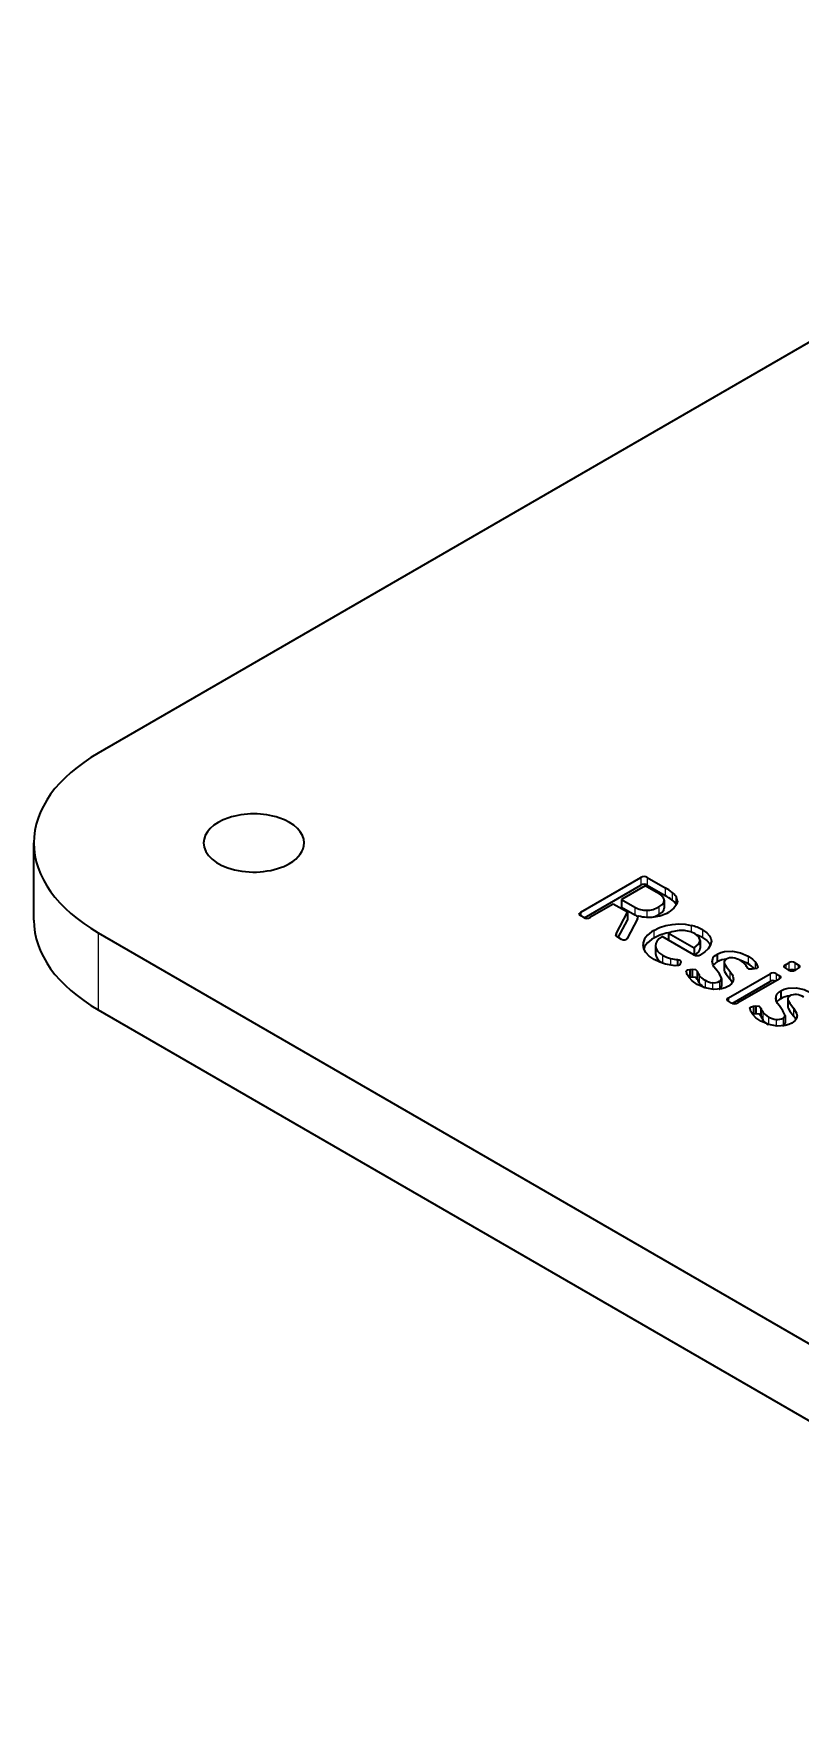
# Model space of a CAD drawing. Extents: x 319 to 941, y 145 to 775.
# Drawn here: x 729.6 to 754, y 719.9 to 773.8 of the extents above; entities that cross this region are included whole.
import ezdxf

# ---------------------------------------------------------------- set-up
doc = ezdxf.new("R2010")
doc.units = 0

msp = doc.modelspace()

# ---------------------------------------------------------------- linework, layer by layer
at = {"color": 7, "lineweight": 35}
for p, q in [((771.272, 773.824), (731.674, 750.962)), ((731.674, 745.247), (771.272, 722.385)), ((731.674, 742.797), (771.272, 719.935))]:
    msp.add_line(p, q, dxfattribs=at)
at = {"color": 7, "lineweight": 35, "ltscale": 0.061237}
msp.add_line((729.623, 745.655), (729.623, 748.104), dxfattribs=at)
at = {"color": 7, "lineweight": 35, "ltscale": 0.055302}
msp.add_line((747.026, 745.902), (748.942, 747.008), dxfattribs=at)
at = {"color": 7, "lineweight": 13, "ltscale": 0.006123}
for p, q in [((748.942, 747.008), (748.942, 746.763)), ((749.139, 747.008), (749.139, 746.763)), ((749.708, 746.68), (749.708, 746.435)), ((749.937, 746.532), (749.937, 746.287)), ((748.744, 746.064), (748.744, 745.819)), ((749.513, 746.073), (749.513, 745.828)), ((750.899, 745.342), (750.899, 745.097)), ((749.627, 744.535), (749.627, 744.29)), ((751.588, 744.307), (751.588, 744.062)), ((750.798, 743.897), (750.798, 743.652)), ((750.98, 743.74), (750.98, 743.495)), ((751.438, 743.707), (751.438, 743.462)), ((753.049, 743.946), (753.049, 743.701)), ((752.821, 742.729), (752.821, 742.484)), ((753.004, 742.572), (753.004, 742.327))]:
    msp.add_line(p, q, dxfattribs=at)
at = {"color": 7, "lineweight": 35, "ltscale": 0.016421}
for p, q in [((749.139, 747.008), (749.708, 746.68)), ((749.139, 746.763), (749.708, 746.435))]:
    msp.add_line(p, q, dxfattribs=at)
at = {"color": 7, "lineweight": 35, "ltscale": 0.05201}
msp.add_line((747.14, 745.723), (748.942, 746.763), dxfattribs=at)
at = {"color": 7, "lineweight": 35, "ltscale": 0.021864}
msp.add_line((749.077, 746.747), (748.319, 746.31), dxfattribs=at)
at = {"color": 7, "lineweight": 35, "ltscale": 0.010196}
msp.add_line((749.43, 746.543), (749.077, 746.747), dxfattribs=at)
at = {"color": 7, "lineweight": 13, "ltscale": 0.006125}
for p, q in [((750.046, 746.419), (750.046, 746.174)), ((749.349, 745.321), (749.349, 745.076)), ((752.351, 744.504), (752.351, 744.259)), ((751.766, 744.026), (751.766, 743.781)), ((753.611, 743.138), (753.611, 742.893)), ((753.79, 742.858), (753.79, 742.613)), ((753.462, 742.539), (753.462, 742.294))]:
    msp.add_line(p, q, dxfattribs=at)
at = {"color": 7, "lineweight": 13, "ltscale": 0.002855}
for p, q in [((747.026, 745.902), (747.026, 745.788)), ((753.944, 744.234), (753.944, 744.12)), ((751.732, 743.185), (751.732, 743.071))]:
    msp.add_line(p, q, dxfattribs=at)
at = {"color": 7, "lineweight": 35, "ltscale": 0.021427}
msp.add_line((748.062, 746.161), (747.319, 745.733), dxfattribs=at)
at = {"color": 7, "lineweight": 35, "ltscale": 0.013052}
msp.add_line((748.514, 745.9), (748.062, 746.161), dxfattribs=at)
at = {"color": 7, "lineweight": 35, "ltscale": 0.01932}
msp.add_line((748.155, 745.216), (748.514, 745.9), dxfattribs=at)
at = {"color": 7, "lineweight": 35, "ltscale": 0.006123}
for p, q in [((748.319, 746.31), (748.319, 746.065)), ((748.514, 745.9), (748.514, 745.655)), ((749.679, 746.281), (749.679, 746.036)), ((751.366, 744.568), (751.366, 744.323)), ((751.586, 744.322), (751.586, 744.077)), ((750.501, 744.086), (750.501, 743.841)), ((751.502, 743.792), (751.502, 743.547)), ((753.39, 743.399), (753.39, 743.154)), ((753.61, 743.154), (753.61, 742.909)), ((753.525, 742.624), (753.525, 742.379))]:
    msp.add_line(p, q, dxfattribs=at)
at = {"color": 7, "lineweight": 35, "ltscale": 0.012272}
for p, q in [((748.319, 746.31), (748.744, 746.064)), ((748.319, 746.065), (748.744, 745.819))]:
    msp.add_line(p, q, dxfattribs=at)
at = {"color": 7, "lineweight": 13, "ltscale": 0.005507}
msp.add_line((749.126, 745.967), (749.126, 745.746), dxfattribs=at)
at = {"color": 7, "lineweight": 35, "ltscale": 0.001131}
msp.add_line((750.046, 746.174), (750.069, 746.134), dxfattribs=at)
at = {"color": 7, "lineweight": 35, "ltscale": 0.00277}
msp.add_line((747.122, 745.732), (747.026, 745.788), dxfattribs=at)
at = {"color": 7, "lineweight": 35, "ltscale": 0.015738}
msp.add_line((748.221, 745.098), (748.514, 745.655), dxfattribs=at)
at = {"color": 7, "lineweight": 35, "ltscale": 0.017607}
msp.add_line((748.828, 745.694), (748.505, 745.069), dxfattribs=at)
at = {"color": 7, "lineweight": 35, "ltscale": 0.000176396}
msp.add_line((748.867, 745.79), (748.861, 745.786), dxfattribs=at)
at = {"color": 7, "lineweight": 13, "ltscale": 0.005299}
msp.add_line((750.542, 745.483), (750.542, 745.271), dxfattribs=at)
at = {"color": 7, "lineweight": 13, "ltscale": 0.061237}
msp.add_line((731.674, 745.247), (731.674, 742.797), dxfattribs=at)
at = {"color": 7, "lineweight": 35, "ltscale": 0.001672}
msp.add_line((748.155, 745.216), (748.155, 745.149), dxfattribs=at)
at = {"color": 7, "lineweight": 35, "ltscale": 0.003453}
msp.add_line((748.322, 745.039), (748.203, 745.109), dxfattribs=at)
at = {"color": 7, "lineweight": 35, "ltscale": 0.006125}
for p, q in [((749.402, 744.833), (749.402, 744.588)), ((750.82, 745.002), (750.82, 744.757)), ((750.573, 744.092), (750.573, 743.847)), ((750.732, 744.025), (750.732, 743.78)), ((752.525, 742.917), (752.525, 742.672)), ((752.597, 742.924), (752.597, 742.679)), ((752.755, 742.857), (752.755, 742.612))]:
    msp.add_line(p, q, dxfattribs=at)
at = {"color": 7, "lineweight": 35, "ltscale": 0.029212}
msp.add_line((750.627, 744.549), (749.615, 745.133), dxfattribs=at)
at = {"color": 7, "lineweight": 35, "ltscale": 0.005527}
for p, q in [((749.819, 745.236), (749.819, 745.015)), ((750.63, 744.768), (750.63, 744.547))]:
    msp.add_line(p, q, dxfattribs=at)
at = {"color": 7, "lineweight": 35, "ltscale": 0.023417}
msp.add_line((749.819, 745.236), (750.63, 744.768), dxfattribs=at)
at = {"color": 7, "lineweight": 35, "ltscale": 0.000137363}
msp.add_line((750.82, 745.002), (750.82, 745.008), dxfattribs=at)
at = {"color": 7, "lineweight": 35, "ltscale": 0.000969864}
msp.add_line((749.627, 744.29), (749.661, 744.271), dxfattribs=at)
at = {"color": 7, "lineweight": 13, "ltscale": 0.005363}
msp.add_line((749.886, 744.432), (749.886, 744.217), dxfattribs=at)
at = {"color": 7, "lineweight": 35, "ltscale": 0.004927}
msp.add_line((750.109, 744.395), (750.109, 744.198), dxfattribs=at)
at = {"color": 7, "lineweight": 35, "ltscale": 0.001128}
msp.add_line((750.211, 744.298), (750.193, 744.257), dxfattribs=at)
at = {"color": 7, "lineweight": 13, "ltscale": 0.003337}
for p, q in [((751.215, 744.413), (751.215, 744.28)), ((753.239, 743.245), (753.239, 743.111))]:
    msp.add_line(p, q, dxfattribs=at)
at = {"color": 7, "lineweight": 35, "ltscale": 0.000392338}
for p, q in [((751.586, 744.322), (751.588, 744.307)), ((751.586, 744.077), (751.588, 744.062)), ((753.61, 743.154), (753.611, 743.138))]:
    msp.add_line(p, q, dxfattribs=at)
at = {"color": 7, "lineweight": 13, "ltscale": 0.00565}
msp.add_line((752.571, 744.328), (752.571, 744.102), dxfattribs=at)
at = {"color": 7, "lineweight": 35, "ltscale": 0.002855}
for p, q in [((753.546, 744.236), (753.644, 744.293)), ((753.944, 744.12), (753.845, 744.063))]:
    msp.add_line(p, q, dxfattribs=at)
at = {"color": 7, "lineweight": 13, "ltscale": 0.002847}
msp.add_line((753.546, 744.236), (753.546, 744.122), dxfattribs=at)
at = {"color": 7, "lineweight": 13, "ltscale": 0.005704}
msp.add_line((753.644, 744.293), (753.644, 744.065), dxfattribs=at)
at = {"color": 7, "lineweight": 35, "ltscale": 0.00294}
for p, q in [((753.842, 744.293), (753.944, 744.234)), ((753.647, 744.063), (753.546, 744.122))]:
    msp.add_line(p, q, dxfattribs=at)
at = {"color": 7, "lineweight": 13, "ltscale": 0.005795}
msp.add_line((753.842, 744.293), (753.842, 744.061), dxfattribs=at)
at = {"color": 7, "lineweight": 35, "ltscale": 0.000909782}
msp.add_line((750.465, 743.834), (750.501, 743.841), dxfattribs=at)
at = {"color": 7, "lineweight": 35, "ltscale": 0.001806}
for p, q in [((750.501, 744.086), (750.573, 744.092)), ((750.501, 743.841), (750.573, 743.847))]:
    msp.add_line(p, q, dxfattribs=at)
at = {"color": 7, "lineweight": 35, "ltscale": 0.000438957}
for p, q in [((751.502, 743.792), (751.5, 743.81)), ((753.525, 742.624), (753.523, 742.641))]:
    msp.add_line(p, q, dxfattribs=at)
at = {"color": 7, "lineweight": 35, "ltscale": 0.038017}
msp.add_line((751.732, 743.185), (753.049, 743.946), dxfattribs=at)
at = {"color": 7, "lineweight": 35, "ltscale": 0.034715}
msp.add_line((751.846, 743.006), (753.049, 743.701), dxfattribs=at)
at = {"color": 7, "lineweight": 35, "ltscale": 0.038016}
msp.add_line((753.339, 743.778), (752.022, 743.018), dxfattribs=at)
at = {"color": 7, "lineweight": 35, "ltscale": 0.001814}
msp.add_line((752.555, 744.099), (752.483, 744.089), dxfattribs=at)
at = {"color": 7, "lineweight": 35, "ltscale": 0.001353}
msp.add_line((752.654, 744.194), (752.654, 744.14), dxfattribs=at)
at = {"color": 7, "lineweight": 35, "ltscale": 0.002678}
msp.add_line((753.246, 743.946), (753.339, 743.892), dxfattribs=at)
at = {"color": 7, "lineweight": 13, "ltscale": 0.005527}
msp.add_line((753.246, 743.946), (753.246, 743.724), dxfattribs=at)
at = {"color": 7, "lineweight": 13, "ltscale": 0.002849}
msp.add_line((753.339, 743.892), (753.339, 743.778), dxfattribs=at)
at = {"color": 7, "lineweight": 13, "ltscale": 0.005232}
msp.add_line((751.218, 743.663), (751.218, 743.454), dxfattribs=at)
at = {"color": 7, "lineweight": 35, "ltscale": 0.000269144}
msp.add_line((751.429, 743.457), (751.438, 743.462), dxfattribs=at)
at = {"color": 7, "lineweight": 35, "ltscale": 0.00268}
msp.add_line((751.824, 743.017), (751.732, 743.071), dxfattribs=at)
at = {"color": 7, "lineweight": 35, "ltscale": 0.000911002}
msp.add_line((752.489, 742.666), (752.525, 742.672), dxfattribs=at)
at = {"color": 7, "lineweight": 35, "ltscale": 0.001804}
for p, q in [((752.525, 742.917), (752.597, 742.924)), ((752.525, 742.672), (752.597, 742.679))]:
    msp.add_line(p, q, dxfattribs=at)
at = {"color": 7, "lineweight": 35, "ltscale": 0.000393857}
msp.add_line((753.61, 742.909), (753.611, 742.893), dxfattribs=at)
at = {"color": 7, "lineweight": 13, "ltscale": 0.005234}
msp.add_line((753.242, 742.495), (753.242, 742.285), dxfattribs=at)
at = {"color": 7, "lineweight": 35, "ltscale": 0.000268403}
msp.add_line((753.453, 742.289), (753.462, 742.294), dxfattribs=at)
at = {"color": 7, "lineweight": 35}
for points in [[(746.977, 745.845), (746.982, 745.864), (746.992, 745.877), (747.026, 745.902)], [(747.026, 745.788), (746.992, 745.813), (746.982, 745.826), (746.977, 745.845)], [(749.513, 746.073), (749.608, 746.142), (749.665, 746.217), (749.679, 746.281)], [(749.513, 745.828), (749.608, 745.897), (749.665, 745.972), (749.679, 746.036)], [(750.099, 746.256), (750.079, 746.158), (749.99, 746.029), (749.825, 745.907)], [(749.349, 745.321), (749.535, 745.412), (749.734, 745.476), (749.938, 745.515), (750.142, 745.529), (750.344, 745.518), (750.542, 745.483)], [(750.899, 745.342), (751.033, 745.249), (751.124, 745.15), (751.167, 745.065), (751.181, 744.979)], [(748.203, 745.109), (748.162, 745.14), (748.15, 745.156), (748.144, 745.181)], [(748.505, 745.069), (748.476, 745.032), (748.431, 745.014), (748.378, 745.017), (748.322, 745.039)], [(749.358, 744.4), (749.202, 744.508), (749.093, 744.624), (749.029, 744.744), (749.008, 744.866)], [(749.615, 745.133), (749.515, 745.057), (749.448, 744.977), (749.413, 744.905), (749.402, 744.833)], [(749.402, 744.833), (749.422, 744.739), (749.467, 744.665), (749.536, 744.597), (749.627, 744.535)], [(750.63, 744.768), (750.773, 744.885), (750.808, 744.943), (750.82, 745.002)], [(750.652, 744.537), (750.778, 744.647), (750.81, 744.702), (750.82, 744.757)], [(750.82, 745.008), (750.779, 745.119), (750.666, 745.214)], [(751.181, 744.979), (751.147, 744.843), (751.078, 744.741), (750.972, 744.643), (750.831, 744.549)], [(750.899, 745.097), (751.033, 745.004), (751.124, 744.905), (751.153, 744.855)], [(750.031, 744.198), (749.727, 744.252), (749.544, 744.312), (749.358, 744.4)], [(749.402, 744.588), (749.422, 744.494), (749.467, 744.42), (749.536, 744.352), (749.627, 744.29)], [(750.193, 744.257), (750.171, 744.225), (750.136, 744.205), (750.031, 744.198)], [(751.321, 744.091), (751.264, 744.17), (751.224, 744.251), (751.206, 744.348)], [(751.366, 744.568), (751.479, 744.62), (751.6, 744.652), (751.854, 744.663), (752.112, 744.609), (752.351, 744.504)], [(751.651, 744.41), (751.606, 744.375), (751.586, 744.322)], [(751.588, 744.307), (751.6, 744.265), (751.651, 744.175), (751.766, 744.026)], [(752.351, 744.504), (752.486, 744.414), (752.571, 744.328)], [(753.496, 744.179), (753.502, 744.198), (753.511, 744.211), (753.546, 744.236)], [(753.944, 744.234), (753.978, 744.209), (753.988, 744.196), (753.993, 744.177)], [(750.383, 744.016), (750.385, 744.03), (750.405, 744.054), (750.43, 744.068), (750.501, 744.086)], [(750.732, 743.607), (750.573, 743.717), (750.473, 743.824), (750.415, 743.919), (750.387, 743.996)], [(750.573, 744.092), (750.676, 744.081), (750.732, 744.025)], [(750.573, 743.847), (750.676, 743.836), (750.732, 743.78)], [(751.5, 743.81), (751.437, 743.941), (751.321, 744.091)], [(751.588, 744.062), (751.6, 744.02), (751.651, 743.93), (751.766, 743.781)], [(751.876, 743.705), (751.825, 743.626), (751.723, 743.55)], [(751.766, 744.026), (751.839, 743.92), (751.865, 743.867), (751.885, 743.769)], [(752.483, 744.089), (752.384, 744.094), (752.318, 744.146)], [(752.663, 744.165), (752.659, 744.149), (752.648, 744.134), (752.626, 744.119), (752.555, 744.099)], [(753.339, 743.892), (753.373, 743.867), (753.383, 743.854), (753.388, 743.835)], [(753.388, 743.835), (753.383, 743.816), (753.373, 743.803), (753.339, 743.778)], [(753.546, 744.122), (753.511, 744.147), (753.502, 744.16), (753.496, 744.179)], [(753.993, 744.177), (753.988, 744.158), (753.978, 744.145), (753.944, 744.12)], [(751.723, 743.55), (751.62, 743.502), (751.505, 743.469), (751.253, 743.451), (750.988, 743.497), (750.732, 743.607)], [(751.682, 743.128), (751.688, 743.147), (751.697, 743.16), (751.732, 743.185)], [(751.732, 743.071), (751.697, 743.096), (751.688, 743.109), (751.682, 743.128)], [(753.345, 742.922), (753.288, 743.001), (753.248, 743.082), (753.23, 743.18)], [(753.39, 743.399), (753.502, 743.452), (753.624, 743.484), (753.878, 743.494), (754.135, 743.441), (754.375, 743.335)], [(753.675, 743.242), (753.63, 743.206), (753.61, 743.154)], [(753.611, 743.138), (753.624, 743.097), (753.674, 743.007), (753.79, 742.858)], [(752.406, 742.848), (752.409, 742.862), (752.429, 742.886), (752.454, 742.899), (752.525, 742.917)], [(752.755, 742.439), (752.597, 742.549), (752.497, 742.655), (752.438, 742.751), (752.411, 742.827)], [(752.597, 742.924), (752.7, 742.913), (752.755, 742.857)], [(752.597, 742.679), (752.7, 742.668), (752.755, 742.612)], [(753.523, 742.641), (753.46, 742.773), (753.345, 742.922)], [(753.611, 742.893), (753.624, 742.852), (753.674, 742.762), (753.79, 742.613)], [(753.79, 742.858), (753.863, 742.752), (753.888, 742.699), (753.909, 742.6)], [(753.746, 742.381), (753.644, 742.334), (753.529, 742.301), (753.276, 742.283), (753.012, 742.329), (752.755, 742.439)], [(753.899, 742.537), (753.849, 742.457), (753.746, 742.381)]]:
    msp.add_lwpolyline(points, dxfattribs=at)
for centre, radius, start, end in [((749.041, 746.853), 0.184, 57.5991, 122.4009), ((749.041, 746.608), 0.184, 57.5991, 122.4009), ((748.825, 745.443), 1.255, 53.2035, 61.1894), ((749.361, 746.169), 0.352, 36.2222, 52.3151), ((749.514, 746.276), 0.165, 1.5875, 37.7093), ((748.711, 744.873), 2.063, 53.5451, 61.119), ((748.711, 744.628), 2.063, 53.5451, 61.119), ((749.642, 746.135), 0.494, 35.0497, 53.3738), ((749.802, 746.249), 0.297, 1.3144, 34.7446), ((749.109, 746.697), 0.73, 240.0383, 271.3301), ((749.11, 746.451), 0.729, 239.9393, 249.6095), ((749.12, 746.748), 0.782, 270.4568, 300.2315), ((749.115, 746.515), 0.794, 286.3466, 300.1322), ((749.217, 746.99), 1.243, 276.713, 299.3005), ((749.642, 745.89), 0.494, 35.0497, 53.3738), ((747.221, 745.888), 0.184, 237.6269, 302.4698), ((748.471, 745.879), 0.402, 332.7427, 343.1083), ((748.899, 745.764), 0.044, 150.1253, 182.9848), ((749.194, 746.958), 1.214, 254.3701, 277.9678), ((749.739, 744.595), 0.824, 118.2619, 141.569), ((750.236, 744.243), 1.077, 88.1645, 112.7918), ((750.26, 744.477), 0.842, 61.1736, 89.2742), ((750.233, 744.172), 1.346, 60.3277, 76.7437), ((748.209, 745.179), 0.0658, 146.3838, 178.1905), ((749.409, 744.856), 0.401, 141.4329, 178.6463), ((749.463, 744.582), 0.462, 142.807, 159.7046), ((749.739, 744.35), 0.824, 118.2619, 141.569), ((750.117, 743.72), 1.559, 98.379, 119.5297), ((750.259, 743.984), 1.284, 60.0934, 69.5461), ((750.095, 745.334), 0.926, 239.6509, 256.9509), ((750.267, 746.009), 1.622, 256.4237, 264.4136), ((750.155, 744.328), 0.0636, 331.8848, 358.081), ((750.723, 744.72), 0.197, 240.8582, 272.2091), ((750.734, 744.727), 0.203, 269.043, 298.5089), ((751.439, 744.349), 0.233, 163.9063, 180.1018), ((751.548, 743.972), 0.394, 117.318, 141.6788), ((751.734, 743.674), 0.745, 95.5175, 119.5192), ((751.818, 744.114), 0.34, 81.5204, 119.3616), ((751.796, 743.858), 0.597, 59.7437, 83.0609), ((751.858, 743.914), 0.518, 40.6103, 62.5972), ((751.74, 743.193), 1.229, 60.1834, 72.1956), ((751.733, 743.84), 0.66, 27.6178, 38.4257), ((751.986, 743.56), 0.788, 43.299, 62.3655), ((751.982, 743.87), 0.746, 25.7843, 37.8765), ((753.743, 744.138), 0.184, 57.5991, 122.4009), ((750.435, 744.017), 0.0521, 181.1469, 204.5709), ((751.498, 744.342), 0.829, 202.4596, 212.3963), ((751.498, 744.097), 0.829, 202.4596, 212.3963), ((751.272, 744.235), 0.575, 239.466, 264.5966), ((751.262, 744.024), 0.363, 263.1377, 299.127), ((751.188, 743.303), 0.75, 28.0223, 39.5987), ((751.67, 743.769), 0.215, 342.8986, 0.0472), ((752.605, 744.163), 0.0577, 2.3747, 32.965), ((753.147, 743.79), 0.184, 57.5579, 122.4421), ((753.147, 743.547), 0.182, 65.1562, 122.6528), ((753.746, 744.219), 0.184, 237.5302, 302.3731), ((753.743, 743.896), 0.18, 61.6576, 117.215), ((751.189, 743.932), 0.481, 215.5293, 242.3464), ((753.462, 743.18), 0.233, 163.9063, 180.1018), ((753.571, 742.803), 0.394, 117.318, 141.6788), ((753.757, 742.506), 0.745, 95.5175, 119.5192), ((753.841, 742.946), 0.34, 81.5204, 119.3616), ((753.819, 742.69), 0.597, 59.7437, 83.0609), ((751.923, 743.173), 0.184, 237.6269, 302.4698), ((752.458, 742.849), 0.0521, 181.1469, 204.5709), ((753.522, 743.173), 0.829, 202.4596, 212.3963), ((753.522, 742.928), 0.829, 202.4596, 212.3963), ((753.212, 742.134), 0.75, 28.0223, 39.5987), ((753.694, 742.6), 0.215, 342.8986, 0.0472), ((753.212, 742.763), 0.481, 215.5293, 242.3464), ((753.296, 743.067), 0.575, 239.466, 264.5966), ((753.285, 742.856), 0.363, 263.1377, 299.127)]:
    msp.add_arc(centre, radius, start, end, dxfattribs=at)
for centre, major_axis, ratio, start_param, end_param in [((736.623, 748.104), (7, 0), 0.57735, 2.356194, 3.141593), ((736.623, 748.104), (1.6, 0), 0.57735, 6.283185, 9.424778), ((736.623, 748.104), (7, 0), 0.57735, 3.141593, 3.926991), ((736.623, 748.104), (1.6, 0), 0.57735, 3.141593, 5.497787), ((736.623, 748.104), (1.6, 0), 0.57735, 5.497787, 6.283185), ((736.623, 745.655), (7, 0), 0.57735, 3.141593, 3.926991), ((737.202, 740.72), (13.015, 3.617), 0.054717, 6.267979, 6.397606), ((765.563, 743.547), (14.353, -0.838), 0.094149, 2.99925, 3.120235), ((773.915, 744.187), (23.143, 0.205), 0.07925, 3.188305, 3.275293), ((729.619, 748.139), (21.881, -4.361), 0.056629, 6.218384, 6.294483), ((729.619, 747.894), (21.881, -4.361), 0.056629, 6.218384, 6.294483), ((767.587, 742.378), (14.353, -0.838), 0.094149, 2.99925, 3.120235), ((775.939, 743.019), (23.143, 0.205), 0.07925, 3.188305, 3.275293), ((731.643, 746.971), (21.881, -4.361), 0.056629, 6.218384, 6.294483), ((731.643, 746.726), (21.881, -4.361), 0.056629, 6.218384, 6.294483)]:
    msp.add_ellipse(centre, major_axis=major_axis, ratio=ratio, start_param=start_param, end_param=end_param, dxfattribs=at)

doc.saveas('drawing.dxf')
